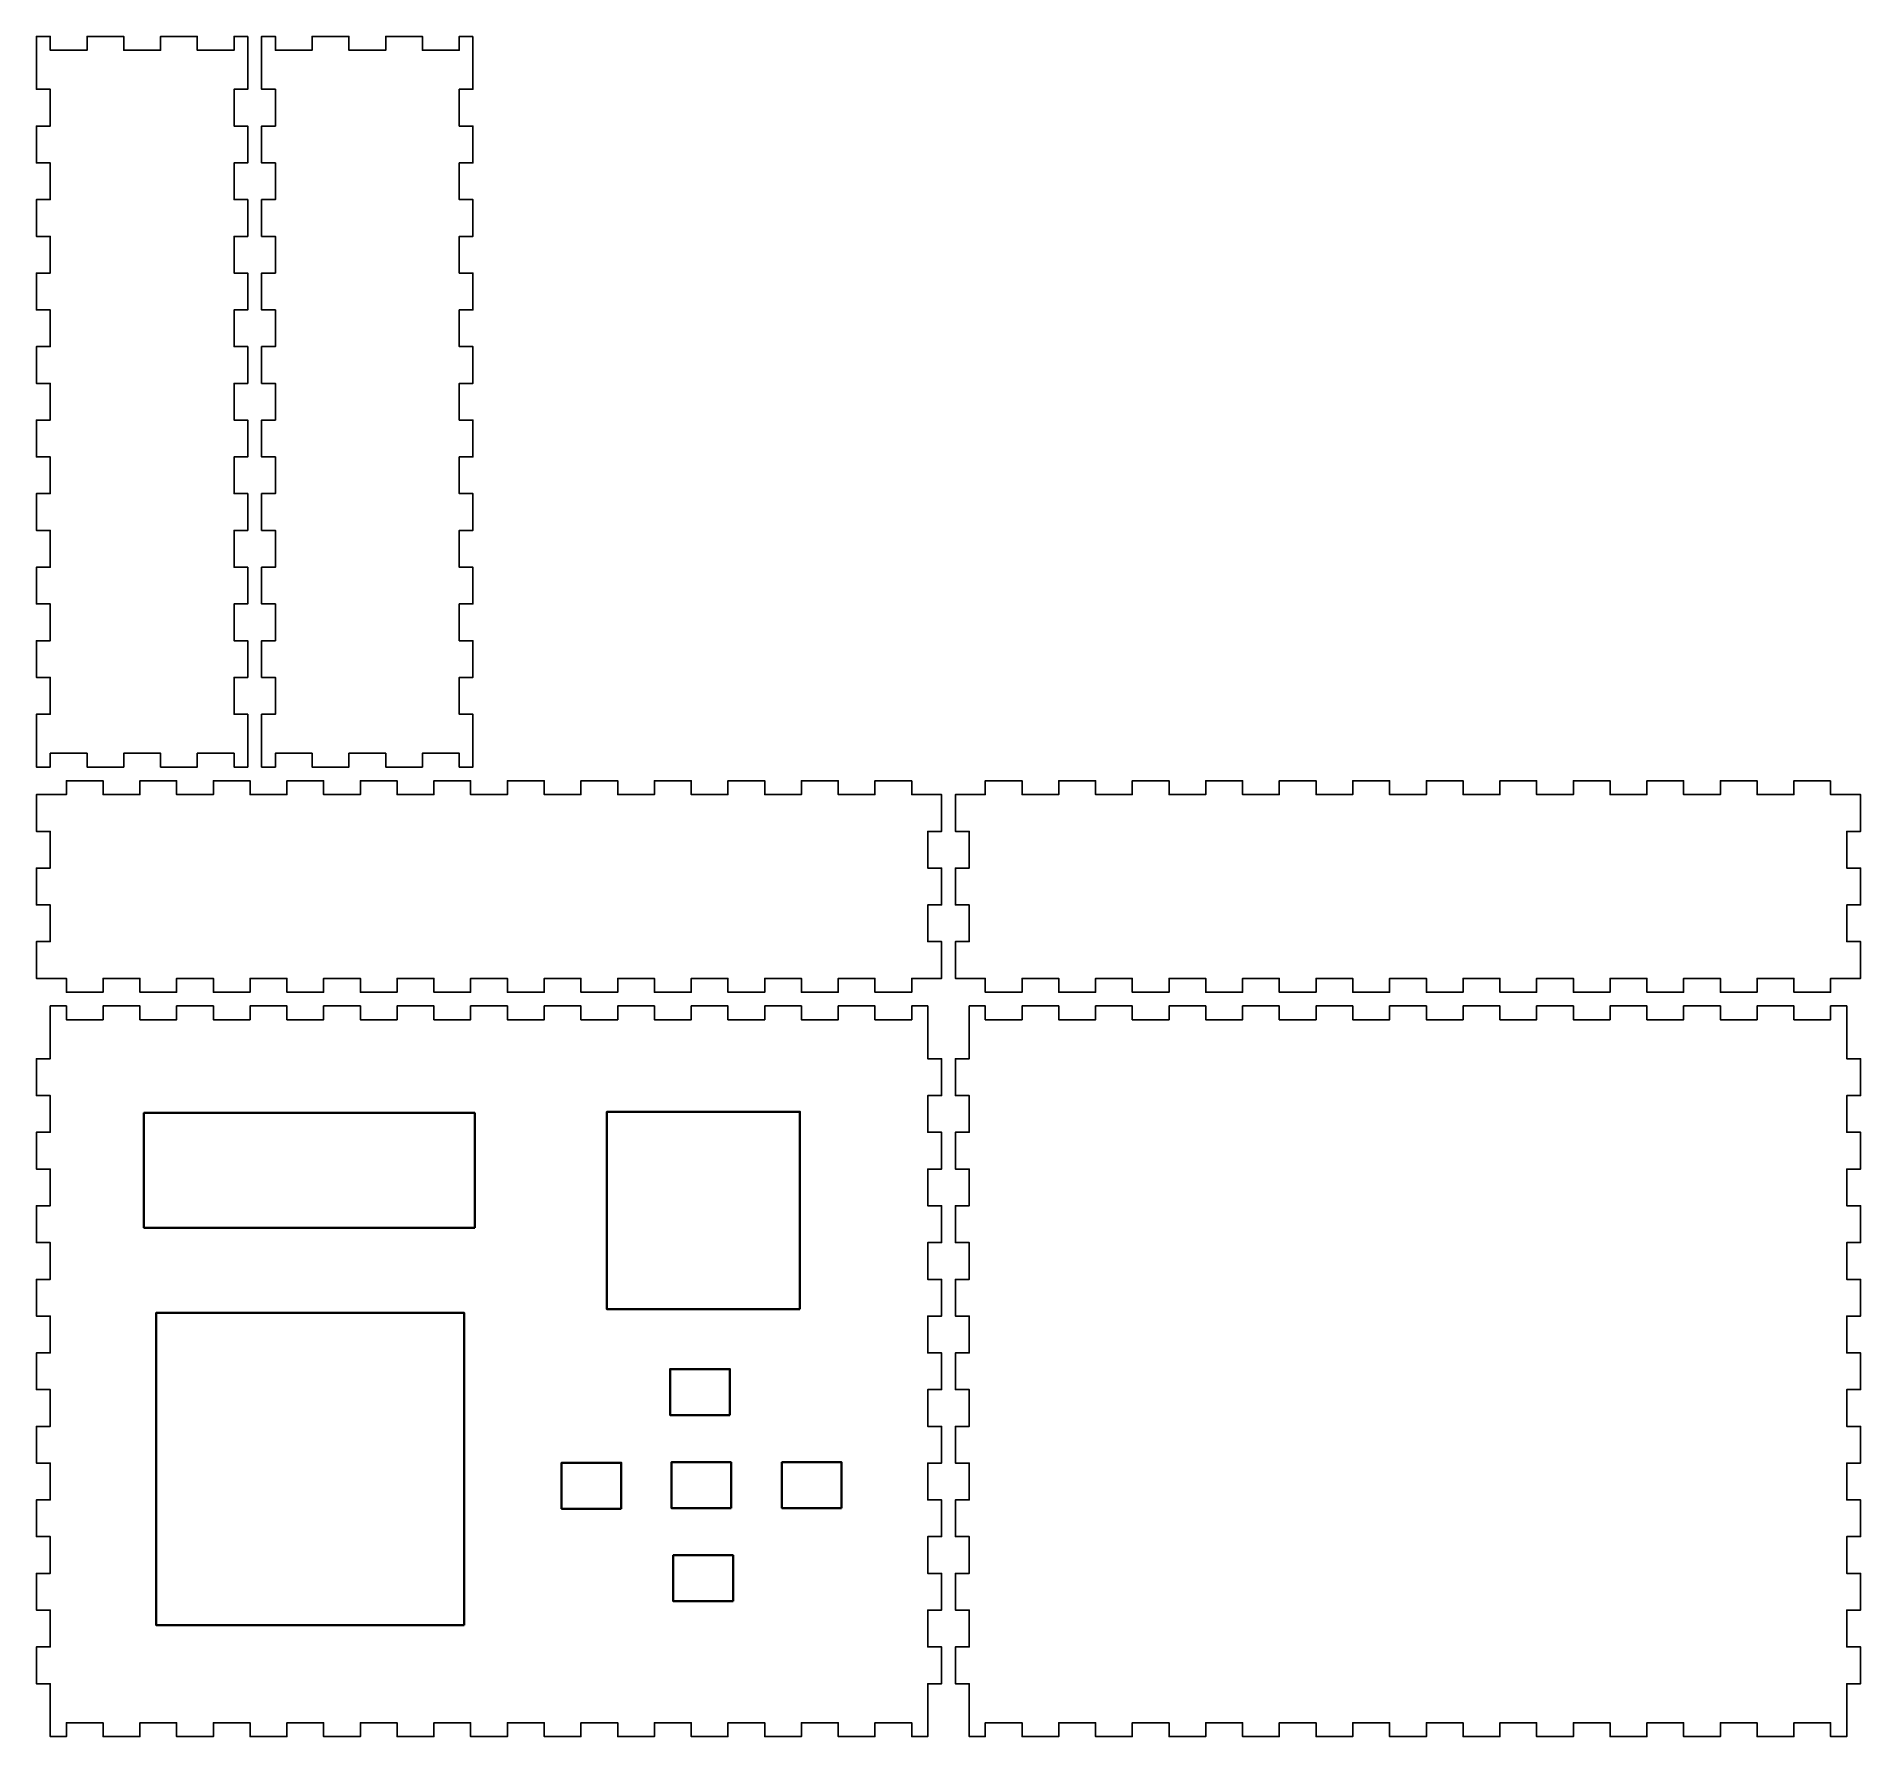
# Model space of a CAD drawing. Header units: millimetres. Extents: x 5 to 402, y 5 to 375.
import ezdxf

# ---------------------------------------------------------------- set-up
doc = ezdxf.new("R2010")
doc.units = ezdxf.units.MM
doc.header["$MEASUREMENT"] = 0
doc.layers.add('Layer 1', color=7, linetype='Continuous', lineweight=0)
doc.layers.add('Layer 2', color=7, linetype='Continuous', lineweight=0)

msp = doc.modelspace()

# ---------------------------------------------------------------- linework, layer by layer
at = {"layer": 'Layer 1', "color": 1, "lineweight": 25, "true_color": 0xff0000}
for points, knots in [([(51, 375), (51, 375), (48, 375), (48, 375), (48, 375), (48, 372), (48, 372), (48, 372), (40, 372), (40, 372), (40, 372), (40, 375), (40, 375), (40, 375), (32, 375), (32, 375), (32, 375), (32, 372), (32, 372), (32, 372), (24, 372), (24, 372), (24, 372), (24, 375), (24, 375), (24, 375), (16, 375), (16, 375), (16, 375), (16, 372), (16, 372), (16, 372), (8, 372), (8, 372), (8, 372), (8, 375), (8, 375), (8, 375), (5, 375), (5, 375), (5, 375), (5, 372), (5, 372), (5, 372), (5, 363.5), (5, 363.5), (5, 363.5), (8, 363.5), (8, 363.5), (8, 363.5), (8, 355.5), (8, 355.5), (8, 355.5), (5, 355.5), (5, 355.5), (5, 355.5), (5, 347.5), (5, 347.5), (5, 347.5), (8, 347.5), (8, 347.5), (8, 347.5), (8, 339.5), (8, 339.5), (8, 339.5), (5, 339.5), (5, 339.5), (5, 339.5), (5, 331.5), (5, 331.5), (5, 331.5), (8, 331.5), (8, 331.5), (8, 331.5), (8, 323.5), (8, 323.5), (8, 323.5), (5, 323.5), (5, 323.5), (5, 323.5), (5, 315.5), (5, 315.5), (5, 315.5), (8, 315.5), (8, 315.5), (8, 315.5), (8, 307.5), (8, 307.5), (8, 307.5), (5, 307.5), (5, 307.5), (5, 307.5), (5, 299.5), (5, 299.5), (5, 299.5), (8, 299.5), (8, 299.5), (8, 299.5), (8, 291.5), (8, 291.5), (8, 291.5), (5, 291.5), (5, 291.5), (5, 291.5), (5, 283.5), (5, 283.5), (5, 283.5), (8, 283.5), (8, 283.5), (8, 283.5), (8, 275.5), (8, 275.5), (8, 275.5), (5, 275.5), (5, 275.5), (5, 275.5), (5, 267.5), (5, 267.5), (5, 267.5), (8, 267.5), (8, 267.5), (8, 267.5), (8, 259.5), (8, 259.5), (8, 259.5), (5, 259.5), (5, 259.5), (5, 259.5), (5, 251.5), (5, 251.5), (5, 251.5), (8, 251.5), (8, 251.5), (8, 251.5), (8, 243.5), (8, 243.5), (8, 243.5), (5, 243.5), (5, 243.5), (5, 243.5), (5, 235.5), (5, 235.5), (5, 235.5), (8, 235.5), (8, 235.5), (8, 235.5), (8, 227.5), (8, 227.5), (8, 227.5), (5, 227.5), (5, 227.5), (5, 227.5), (5, 219), (5, 219), (5, 219), (5, 216), (5, 216), (5, 216), (8, 216), (8, 216), (8, 216), (8, 219), (8, 219), (8, 219), (16, 219), (16, 219), (16, 219), (16, 216), (16, 216), (16, 216), (24, 216), (24, 216), (24, 216), (24, 219), (24, 219), (24, 219), (32, 219), (32, 219), (32, 219), (32, 216), (32, 216), (32, 216), (40, 216), (40, 216), (40, 216), (40, 219), (40, 219), (40, 219), (48, 219), (48, 219), (48, 219), (48, 216), (48, 216), (48, 216), (51, 216), (51, 216), (51, 216), (51, 219), (51, 219), (51, 219), (51, 227.5), (51, 227.5), (51, 227.5), (48, 227.5), (48, 227.5), (48, 227.5), (48, 235.5), (48, 235.5), (48, 235.5), (51, 235.5), (51, 235.5), (51, 235.5), (51, 243.5), (51, 243.5), (51, 243.5), (48, 243.5), (48, 243.5), (48, 243.5), (48, 251.5), (48, 251.5), (48, 251.5), (51, 251.5), (51, 251.5), (51, 251.5), (51, 259.5), (51, 259.5), (51, 259.5), (48, 259.5), (48, 259.5), (48, 259.5), (48, 267.5), (48, 267.5), (48, 267.5), (51, 267.5), (51, 267.5), (51, 267.5), (51, 275.5), (51, 275.5), (51, 275.5), (48, 275.5), (48, 275.5), (48, 275.5), (48, 283.5), (48, 283.5), (48, 283.5), (51, 283.5), (51, 283.5), (51, 283.5), (51, 291.5), (51, 291.5), (51, 291.5), (48, 291.5), (48, 291.5), (48, 291.5), (48, 299.5), (48, 299.5), (48, 299.5), (51, 299.5), (51, 299.5), (51, 299.5), (51, 307.5), (51, 307.5), (51, 307.5), (48, 307.5), (48, 307.5), (48, 307.5), (48, 315.5), (48, 315.5), (48, 315.5), (51, 315.5), (51, 315.5), (51, 315.5), (51, 323.5), (51, 323.5), (51, 323.5), (48, 323.5), (48, 323.5), (48, 323.5), (48, 331.5), (48, 331.5), (48, 331.5), (51, 331.5), (51, 331.5), (51, 331.5), (51, 339.5), (51, 339.5), (51, 339.5), (48, 339.5), (48, 339.5), (48, 339.5), (48, 347.5), (48, 347.5), (48, 347.5), (51, 347.5), (51, 347.5), (51, 347.5), (51, 355.5), (51, 355.5), (51, 355.5), (48, 355.5), (48, 355.5), (48, 355.5), (48, 363.5), (48, 363.5), (48, 363.5), (51, 363.5), (51, 363.5), (51, 363.5), (51, 372), (51, 372), (51, 372), (51, 375), (51, 375)], [0, 0, 0, 0, 1, 1, 1, 2, 2, 2, 3, 3, 3, 4, 4, 4, 5, 5, 5, 6, 6, 6, 7, 7, 7, 8, 8, 8, 9, 9, 9, 10, 10, 10, 11, 11, 11, 12, 12, 12, 13, 13, 13, 14, 14, 14, 15, 15, 15, 16, 16, 16, 17, 17, 17, 18, 18, 18, 19, 19, 19, 20, 20, 20, 21, 21, 21, 22, 22, 22, 23, 23, 23, 24, 24, 24, 25, 25, 25, 26, 26, 26, 27, 27, 27, 28, 28, 28, 29, 29, 29, 30, 30, 30, 31, 31, 31, 32, 32, 32, 33, 33, 33, 34, 34, 34, 35, 35, 35, 36, 36, 36, 37, 37, 37, 38, 38, 38, 39, 39, 39, 40, 40, 40, 41, 41, 41, 42, 42, 42, 43, 43, 43, 44, 44, 44, 45, 45, 45, 46, 46, 46, 47, 47, 47, 48, 48, 48, 49, 49, 49, 50, 50, 50, 51, 51, 51, 52, 52, 52, 53, 53, 53, 54, 54, 54, 55, 55, 55, 56, 56, 56, 57, 57, 57, 58, 58, 58, 59, 59, 59, 60, 60, 60, 61, 61, 61, 62, 62, 62, 63, 63, 63, 64, 64, 64, 65, 65, 65, 66, 66, 66, 67, 67, 67, 68, 68, 68, 69, 69, 69, 70, 70, 70, 71, 71, 71, 72, 72, 72, 73, 73, 73, 74, 74, 74, 75, 75, 75, 76, 76, 76, 77, 77, 77, 78, 78, 78, 79, 79, 79, 80, 80, 80, 81, 81, 81, 82, 82, 82, 83, 83, 83, 84, 84, 84, 85, 85, 85, 86, 86, 86, 87, 87, 87, 88, 88, 88, 89, 89, 89, 90, 90, 90, 91, 91, 91, 92, 92, 92, 93, 93, 93, 94, 94, 94, 95, 95, 95, 96, 96, 96, 97, 97, 97, 98, 98, 98, 99, 99, 99, 100, 100, 100, 101, 101, 101, 102, 102, 102, 103, 103, 103, 104, 104, 104, 104]), ([(100, 375), (100, 375), (97, 375), (97, 375), (97, 375), (97, 372), (97, 372), (97, 372), (89, 372), (89, 372), (89, 372), (89, 375), (89, 375), (89, 375), (81, 375), (81, 375), (81, 375), (81, 372), (81, 372), (81, 372), (73, 372), (73, 372), (73, 372), (73, 375), (73, 375), (73, 375), (65, 375), (65, 375), (65, 375), (65, 372), (65, 372), (65, 372), (57, 372), (57, 372), (57, 372), (57, 375), (57, 375), (57, 375), (54, 375), (54, 375), (54, 375), (54, 372), (54, 372), (54, 372), (54, 363.5), (54, 363.5), (54, 363.5), (57, 363.5), (57, 363.5), (57, 363.5), (57, 355.5), (57, 355.5), (57, 355.5), (54, 355.5), (54, 355.5), (54, 355.5), (54, 347.5), (54, 347.5), (54, 347.5), (57, 347.5), (57, 347.5), (57, 347.5), (57, 339.5), (57, 339.5), (57, 339.5), (54, 339.5), (54, 339.5), (54, 339.5), (54, 331.5), (54, 331.5), (54, 331.5), (57, 331.5), (57, 331.5), (57, 331.5), (57, 323.5), (57, 323.5), (57, 323.5), (54, 323.5), (54, 323.5), (54, 323.5), (54, 315.5), (54, 315.5), (54, 315.5), (57, 315.5), (57, 315.5), (57, 315.5), (57, 307.5), (57, 307.5), (57, 307.5), (54, 307.5), (54, 307.5), (54, 307.5), (54, 299.5), (54, 299.5), (54, 299.5), (57, 299.5), (57, 299.5), (57, 299.5), (57, 291.5), (57, 291.5), (57, 291.5), (54, 291.5), (54, 291.5), (54, 291.5), (54, 283.5), (54, 283.5), (54, 283.5), (57, 283.5), (57, 283.5), (57, 283.5), (57, 275.5), (57, 275.5), (57, 275.5), (54, 275.5), (54, 275.5), (54, 275.5), (54, 267.5), (54, 267.5), (54, 267.5), (57, 267.5), (57, 267.5), (57, 267.5), (57, 259.5), (57, 259.5), (57, 259.5), (54, 259.5), (54, 259.5), (54, 259.5), (54, 251.5), (54, 251.5), (54, 251.5), (57, 251.5), (57, 251.5), (57, 251.5), (57, 243.5), (57, 243.5), (57, 243.5), (54, 243.5), (54, 243.5), (54, 243.5), (54, 235.5), (54, 235.5), (54, 235.5), (57, 235.5), (57, 235.5), (57, 235.5), (57, 227.5), (57, 227.5), (57, 227.5), (54, 227.5), (54, 227.5), (54, 227.5), (54, 219), (54, 219), (54, 219), (54, 216), (54, 216), (54, 216), (57, 216), (57, 216), (57, 216), (57, 219), (57, 219), (57, 219), (65, 219), (65, 219), (65, 219), (65, 216), (65, 216), (65, 216), (73, 216), (73, 216), (73, 216), (73, 219), (73, 219), (73, 219), (81, 219), (81, 219), (81, 219), (81, 216), (81, 216), (81, 216), (89, 216), (89, 216), (89, 216), (89, 219), (89, 219), (89, 219), (97, 219), (97, 219), (97, 219), (97, 216), (97, 216), (97, 216), (100, 216), (100, 216), (100, 216), (100, 219), (100, 219), (100, 219), (100, 227.5), (100, 227.5), (100, 227.5), (97, 227.5), (97, 227.5), (97, 227.5), (97, 235.5), (97, 235.5), (97, 235.5), (100, 235.5), (100, 235.5), (100, 235.5), (100, 243.5), (100, 243.5), (100, 243.5), (97, 243.5), (97, 243.5), (97, 243.5), (97, 251.5), (97, 251.5), (97, 251.5), (100, 251.5), (100, 251.5), (100, 251.5), (100, 259.5), (100, 259.5), (100, 259.5), (97, 259.5), (97, 259.5), (97, 259.5), (97, 267.5), (97, 267.5), (97, 267.5), (100, 267.5), (100, 267.5), (100, 267.5), (100, 275.5), (100, 275.5), (100, 275.5), (97, 275.5), (97, 275.5), (97, 275.5), (97, 283.5), (97, 283.5), (97, 283.5), (100, 283.5), (100, 283.5), (100, 283.5), (100, 291.5), (100, 291.5), (100, 291.5), (97, 291.5), (97, 291.5), (97, 291.5), (97, 299.5), (97, 299.5), (97, 299.5), (100, 299.5), (100, 299.5), (100, 299.5), (100, 307.5), (100, 307.5), (100, 307.5), (97, 307.5), (97, 307.5), (97, 307.5), (97, 315.5), (97, 315.5), (97, 315.5), (100, 315.5), (100, 315.5), (100, 315.5), (100, 323.5), (100, 323.5), (100, 323.5), (97, 323.5), (97, 323.5), (97, 323.5), (97, 331.5), (97, 331.5), (97, 331.5), (100, 331.5), (100, 331.5), (100, 331.5), (100, 339.5), (100, 339.5), (100, 339.5), (97, 339.5), (97, 339.5), (97, 339.5), (97, 347.5), (97, 347.5), (97, 347.5), (100, 347.5), (100, 347.5), (100, 347.5), (100, 355.5), (100, 355.5), (100, 355.5), (97, 355.5), (97, 355.5), (97, 355.5), (97, 363.5), (97, 363.5), (97, 363.5), (100, 363.5), (100, 363.5), (100, 363.5), (100, 372), (100, 372), (100, 372), (100, 375), (100, 375)], [0, 0, 0, 0, 1, 1, 1, 2, 2, 2, 3, 3, 3, 4, 4, 4, 5, 5, 5, 6, 6, 6, 7, 7, 7, 8, 8, 8, 9, 9, 9, 10, 10, 10, 11, 11, 11, 12, 12, 12, 13, 13, 13, 14, 14, 14, 15, 15, 15, 16, 16, 16, 17, 17, 17, 18, 18, 18, 19, 19, 19, 20, 20, 20, 21, 21, 21, 22, 22, 22, 23, 23, 23, 24, 24, 24, 25, 25, 25, 26, 26, 26, 27, 27, 27, 28, 28, 28, 29, 29, 29, 30, 30, 30, 31, 31, 31, 32, 32, 32, 33, 33, 33, 34, 34, 34, 35, 35, 35, 36, 36, 36, 37, 37, 37, 38, 38, 38, 39, 39, 39, 40, 40, 40, 41, 41, 41, 42, 42, 42, 43, 43, 43, 44, 44, 44, 45, 45, 45, 46, 46, 46, 47, 47, 47, 48, 48, 48, 49, 49, 49, 50, 50, 50, 51, 51, 51, 52, 52, 52, 53, 53, 53, 54, 54, 54, 55, 55, 55, 56, 56, 56, 57, 57, 57, 58, 58, 58, 59, 59, 59, 60, 60, 60, 61, 61, 61, 62, 62, 62, 63, 63, 63, 64, 64, 64, 65, 65, 65, 66, 66, 66, 67, 67, 67, 68, 68, 68, 69, 69, 69, 70, 70, 70, 71, 71, 71, 72, 72, 72, 73, 73, 73, 74, 74, 74, 75, 75, 75, 76, 76, 76, 77, 77, 77, 78, 78, 78, 79, 79, 79, 80, 80, 80, 81, 81, 81, 82, 82, 82, 83, 83, 83, 84, 84, 84, 85, 85, 85, 86, 86, 86, 87, 87, 87, 88, 88, 88, 89, 89, 89, 90, 90, 90, 91, 91, 91, 92, 92, 92, 93, 93, 93, 94, 94, 94, 95, 95, 95, 96, 96, 96, 97, 97, 97, 98, 98, 98, 99, 99, 99, 100, 100, 100, 101, 101, 101, 102, 102, 102, 103, 103, 103, 104, 104, 104, 104]), ([(195.5, 213), (195.5, 213), (187.5, 213), (187.5, 213), (187.5, 213), (187.5, 210), (187.5, 210), (187.5, 210), (179.5, 210), (179.5, 210), (179.5, 210), (179.5, 213), (179.5, 213), (179.5, 213), (171.5, 213), (171.5, 213), (171.5, 213), (171.5, 210), (171.5, 210), (171.5, 210), (163.5, 210), (163.5, 210), (163.5, 210), (163.5, 213), (163.5, 213), (163.5, 213), (155.5, 213), (155.5, 213), (155.5, 213), (155.5, 210), (155.5, 210), (155.5, 210), (147.5, 210), (147.5, 210), (147.5, 210), (147.5, 213), (147.5, 213), (147.5, 213), (139.5, 213), (139.5, 213), (139.5, 213), (139.5, 210), (139.5, 210), (139.5, 210), (131.5, 210), (131.5, 210), (131.5, 210), (131.5, 213), (131.5, 213), (131.5, 213), (123.5, 213), (123.5, 213), (123.5, 213), (123.5, 210), (123.5, 210), (123.5, 210), (115.5, 210), (115.5, 210), (115.5, 210), (115.5, 213), (115.5, 213), (115.5, 213), (107.5, 213), (107.5, 213), (107.5, 213), (107.5, 210), (107.5, 210), (107.5, 210), (99.5, 210), (99.5, 210), (99.5, 210), (99.5, 213), (99.5, 213), (99.5, 213), (91.5, 213), (91.5, 213), (91.5, 213), (91.5, 210), (91.5, 210), (91.5, 210), (83.5, 210), (83.5, 210), (83.5, 210), (83.5, 213), (83.5, 213), (83.5, 213), (75.5, 213), (75.5, 213), (75.5, 213), (75.5, 210), (75.5, 210), (75.5, 210), (67.5, 210), (67.5, 210), (67.5, 210), (67.5, 213), (67.5, 213), (67.5, 213), (59.5, 213), (59.5, 213), (59.5, 213), (59.5, 210), (59.5, 210), (59.5, 210), (51.5, 210), (51.5, 210), (51.5, 210), (51.5, 213), (51.5, 213), (51.5, 213), (43.5, 213), (43.5, 213), (43.5, 213), (43.5, 210), (43.5, 210), (43.5, 210), (35.5, 210), (35.5, 210), (35.5, 210), (35.5, 213), (35.5, 213), (35.5, 213), (27.5, 213), (27.5, 213), (27.5, 213), (27.5, 210), (27.5, 210), (27.5, 210), (19.5, 210), (19.5, 210), (19.5, 210), (19.5, 213), (19.5, 213), (19.5, 213), (11.5, 213), (11.5, 213), (11.5, 213), (11.5, 210), (11.5, 210), (11.5, 210), (8, 210), (8, 210), (8, 210), (5, 210), (5, 210), (5, 210), (5, 202), (5, 202), (5, 202), (8, 202), (8, 202), (8, 202), (8, 194), (8, 194), (8, 194), (5, 194), (5, 194), (5, 194), (5, 186), (5, 186), (5, 186), (8, 186), (8, 186), (8, 186), (8, 178), (8, 178), (8, 178), (5, 178), (5, 178), (5, 178), (5, 170), (5, 170), (5, 170), (8, 170), (8, 170), (8, 170), (11.5, 170), (11.5, 170), (11.5, 170), (11.5, 167), (11.5, 167), (11.5, 167), (19.5, 167), (19.5, 167), (19.5, 167), (19.5, 170), (19.5, 170), (19.5, 170), (27.5, 170), (27.5, 170), (27.5, 170), (27.5, 167), (27.5, 167), (27.5, 167), (35.5, 167), (35.5, 167), (35.5, 167), (35.5, 170), (35.5, 170), (35.5, 170), (43.5, 170), (43.5, 170), (43.5, 170), (43.5, 167), (43.5, 167), (43.5, 167), (51.5, 167), (51.5, 167), (51.5, 167), (51.5, 170), (51.5, 170), (51.5, 170), (59.5, 170), (59.5, 170), (59.5, 170), (59.5, 167), (59.5, 167), (59.5, 167), (67.5, 167), (67.5, 167), (67.5, 167), (67.5, 170), (67.5, 170), (67.5, 170), (75.5, 170), (75.5, 170), (75.5, 170), (75.5, 167), (75.5, 167), (75.5, 167), (83.5, 167), (83.5, 167), (83.5, 167), (83.5, 170), (83.5, 170), (83.5, 170), (91.5, 170), (91.5, 170), (91.5, 170), (91.5, 167), (91.5, 167), (91.5, 167), (99.5, 167), (99.5, 167), (99.5, 167), (99.5, 170), (99.5, 170), (99.5, 170), (107.5, 170), (107.5, 170), (107.5, 170), (107.5, 167), (107.5, 167), (107.5, 167), (115.5, 167), (115.5, 167), (115.5, 167), (115.5, 170), (115.5, 170), (115.5, 170), (123.5, 170), (123.5, 170), (123.5, 170), (123.5, 167), (123.5, 167), (123.5, 167), (131.5, 167), (131.5, 167), (131.5, 167), (131.5, 170), (131.5, 170), (131.5, 170), (139.5, 170), (139.5, 170), (139.5, 170), (139.5, 167), (139.5, 167), (139.5, 167), (147.5, 167), (147.5, 167), (147.5, 167), (147.5, 170), (147.5, 170), (147.5, 170), (155.5, 170), (155.5, 170), (155.5, 170), (155.5, 167), (155.5, 167), (155.5, 167), (163.5, 167), (163.5, 167), (163.5, 167), (163.5, 170), (163.5, 170), (163.5, 170), (171.5, 170), (171.5, 170), (171.5, 170), (171.5, 167), (171.5, 167), (171.5, 167), (179.5, 167), (179.5, 167), (179.5, 167), (179.5, 170), (179.5, 170), (179.5, 170), (187.5, 170), (187.5, 170), (187.5, 170), (187.5, 167), (187.5, 167), (187.5, 167), (195.5, 167), (195.5, 167), (195.5, 167), (195.5, 170), (195.5, 170), (195.5, 170), (199, 170), (199, 170), (199, 170), (202, 170), (202, 170), (202, 170), (202, 178), (202, 178), (202, 178), (199, 178), (199, 178), (199, 178), (199, 186), (199, 186), (199, 186), (202, 186), (202, 186), (202, 186), (202, 194), (202, 194), (202, 194), (199, 194), (199, 194), (199, 194), (199, 202), (199, 202), (199, 202), (202, 202), (202, 202), (202, 202), (202, 210), (202, 210), (202, 210), (199, 210), (199, 210), (199, 210), (195.5, 210), (195.5, 210), (195.5, 210), (195.5, 213), (195.5, 213)], [0, 0, 0, 0, 1, 1, 1, 2, 2, 2, 3, 3, 3, 4, 4, 4, 5, 5, 5, 6, 6, 6, 7, 7, 7, 8, 8, 8, 9, 9, 9, 10, 10, 10, 11, 11, 11, 12, 12, 12, 13, 13, 13, 14, 14, 14, 15, 15, 15, 16, 16, 16, 17, 17, 17, 18, 18, 18, 19, 19, 19, 20, 20, 20, 21, 21, 21, 22, 22, 22, 23, 23, 23, 24, 24, 24, 25, 25, 25, 26, 26, 26, 27, 27, 27, 28, 28, 28, 29, 29, 29, 30, 30, 30, 31, 31, 31, 32, 32, 32, 33, 33, 33, 34, 34, 34, 35, 35, 35, 36, 36, 36, 37, 37, 37, 38, 38, 38, 39, 39, 39, 40, 40, 40, 41, 41, 41, 42, 42, 42, 43, 43, 43, 44, 44, 44, 45, 45, 45, 46, 46, 46, 47, 47, 47, 48, 48, 48, 49, 49, 49, 50, 50, 50, 51, 51, 51, 52, 52, 52, 53, 53, 53, 54, 54, 54, 55, 55, 55, 56, 56, 56, 57, 57, 57, 58, 58, 58, 59, 59, 59, 60, 60, 60, 61, 61, 61, 62, 62, 62, 63, 63, 63, 64, 64, 64, 65, 65, 65, 66, 66, 66, 67, 67, 67, 68, 68, 68, 69, 69, 69, 70, 70, 70, 71, 71, 71, 72, 72, 72, 73, 73, 73, 74, 74, 74, 75, 75, 75, 76, 76, 76, 77, 77, 77, 78, 78, 78, 79, 79, 79, 80, 80, 80, 81, 81, 81, 82, 82, 82, 83, 83, 83, 84, 84, 84, 85, 85, 85, 86, 86, 86, 87, 87, 87, 88, 88, 88, 89, 89, 89, 90, 90, 90, 91, 91, 91, 92, 92, 92, 93, 93, 93, 94, 94, 94, 95, 95, 95, 96, 96, 96, 97, 97, 97, 98, 98, 98, 99, 99, 99, 100, 100, 100, 101, 101, 101, 102, 102, 102, 103, 103, 103, 104, 104, 104, 105, 105, 105, 106, 106, 106, 107, 107, 107, 108, 108, 108, 109, 109, 109, 110, 110, 110, 111, 111, 111, 112, 112, 112, 113, 113, 113, 114, 114, 114, 115, 115, 115, 116, 116, 116, 117, 117, 117, 118, 118, 118, 119, 119, 119, 120, 120, 120, 120]), ([(395.5, 213), (395.5, 213), (387.5, 213), (387.5, 213), (387.5, 213), (387.5, 210), (387.5, 210), (387.5, 210), (379.5, 210), (379.5, 210), (379.5, 210), (379.5, 213), (379.5, 213), (379.5, 213), (371.5, 213), (371.5, 213), (371.5, 213), (371.5, 210), (371.5, 210), (371.5, 210), (363.5, 210), (363.5, 210), (363.5, 210), (363.5, 213), (363.5, 213), (363.5, 213), (355.5, 213), (355.5, 213), (355.5, 213), (355.5, 210), (355.5, 210), (355.5, 210), (347.5, 210), (347.5, 210), (347.5, 210), (347.5, 213), (347.5, 213), (347.5, 213), (339.5, 213), (339.5, 213), (339.5, 213), (339.5, 210), (339.5, 210), (339.5, 210), (331.5, 210), (331.5, 210), (331.5, 210), (331.5, 213), (331.5, 213), (331.5, 213), (323.5, 213), (323.5, 213), (323.5, 213), (323.5, 210), (323.5, 210), (323.5, 210), (315.5, 210), (315.5, 210), (315.5, 210), (315.5, 213), (315.5, 213), (315.5, 213), (307.5, 213), (307.5, 213), (307.5, 213), (307.5, 210), (307.5, 210), (307.5, 210), (299.5, 210), (299.5, 210), (299.5, 210), (299.5, 213), (299.5, 213), (299.5, 213), (291.5, 213), (291.5, 213), (291.5, 213), (291.5, 210), (291.5, 210), (291.5, 210), (283.5, 210), (283.5, 210), (283.5, 210), (283.5, 213), (283.5, 213), (283.5, 213), (275.5, 213), (275.5, 213), (275.5, 213), (275.5, 210), (275.5, 210), (275.5, 210), (267.5, 210), (267.5, 210), (267.5, 210), (267.5, 213), (267.5, 213), (267.5, 213), (259.5, 213), (259.5, 213), (259.5, 213), (259.5, 210), (259.5, 210), (259.5, 210), (251.5, 210), (251.5, 210), (251.5, 210), (251.5, 213), (251.5, 213), (251.5, 213), (243.5, 213), (243.5, 213), (243.5, 213), (243.5, 210), (243.5, 210), (243.5, 210), (235.5, 210), (235.5, 210), (235.5, 210), (235.5, 213), (235.5, 213), (235.5, 213), (227.5, 213), (227.5, 213), (227.5, 213), (227.5, 210), (227.5, 210), (227.5, 210), (219.5, 210), (219.5, 210), (219.5, 210), (219.5, 213), (219.5, 213), (219.5, 213), (211.5, 213), (211.5, 213), (211.5, 213), (211.5, 210), (211.5, 210), (211.5, 210), (208, 210), (208, 210), (208, 210), (205, 210), (205, 210), (205, 210), (205, 202), (205, 202), (205, 202), (208, 202), (208, 202), (208, 202), (208, 194), (208, 194), (208, 194), (205, 194), (205, 194), (205, 194), (205, 186), (205, 186), (205, 186), (208, 186), (208, 186), (208, 186), (208, 178), (208, 178), (208, 178), (205, 178), (205, 178), (205, 178), (205, 170), (205, 170), (205, 170), (208, 170), (208, 170), (208, 170), (211.5, 170), (211.5, 170), (211.5, 170), (211.5, 167), (211.5, 167), (211.5, 167), (219.5, 167), (219.5, 167), (219.5, 167), (219.5, 170), (219.5, 170), (219.5, 170), (227.5, 170), (227.5, 170), (227.5, 170), (227.5, 167), (227.5, 167), (227.5, 167), (235.5, 167), (235.5, 167), (235.5, 167), (235.5, 170), (235.5, 170), (235.5, 170), (243.5, 170), (243.5, 170), (243.5, 170), (243.5, 167), (243.5, 167), (243.5, 167), (251.5, 167), (251.5, 167), (251.5, 167), (251.5, 170), (251.5, 170), (251.5, 170), (259.5, 170), (259.5, 170), (259.5, 170), (259.5, 167), (259.5, 167), (259.5, 167), (267.5, 167), (267.5, 167), (267.5, 167), (267.5, 170), (267.5, 170), (267.5, 170), (275.5, 170), (275.5, 170), (275.5, 170), (275.5, 167), (275.5, 167), (275.5, 167), (283.5, 167), (283.5, 167), (283.5, 167), (283.5, 170), (283.5, 170), (283.5, 170), (291.5, 170), (291.5, 170), (291.5, 170), (291.5, 167), (291.5, 167), (291.5, 167), (299.5, 167), (299.5, 167), (299.5, 167), (299.5, 170), (299.5, 170), (299.5, 170), (307.5, 170), (307.5, 170), (307.5, 170), (307.5, 167), (307.5, 167), (307.5, 167), (315.5, 167), (315.5, 167), (315.5, 167), (315.5, 170), (315.5, 170), (315.5, 170), (323.5, 170), (323.5, 170), (323.5, 170), (323.5, 167), (323.5, 167), (323.5, 167), (331.5, 167), (331.5, 167), (331.5, 167), (331.5, 170), (331.5, 170), (331.5, 170), (339.5, 170), (339.5, 170), (339.5, 170), (339.5, 167), (339.5, 167), (339.5, 167), (347.5, 167), (347.5, 167), (347.5, 167), (347.5, 170), (347.5, 170), (347.5, 170), (355.5, 170), (355.5, 170), (355.5, 170), (355.5, 167), (355.5, 167), (355.5, 167), (363.5, 167), (363.5, 167), (363.5, 167), (363.5, 170), (363.5, 170), (363.5, 170), (371.5, 170), (371.5, 170), (371.5, 170), (371.5, 167), (371.5, 167), (371.5, 167), (379.5, 167), (379.5, 167), (379.5, 167), (379.5, 170), (379.5, 170), (379.5, 170), (387.5, 170), (387.5, 170), (387.5, 170), (387.5, 167), (387.5, 167), (387.5, 167), (395.5, 167), (395.5, 167), (395.5, 167), (395.5, 170), (395.5, 170), (395.5, 170), (399, 170), (399, 170), (399, 170), (402, 170), (402, 170), (402, 170), (402, 178), (402, 178), (402, 178), (399, 178), (399, 178), (399, 178), (399, 186), (399, 186), (399, 186), (402, 186), (402, 186), (402, 186), (402, 194), (402, 194), (402, 194), (399, 194), (399, 194), (399, 194), (399, 202), (399, 202), (399, 202), (402, 202), (402, 202), (402, 202), (402, 210), (402, 210), (402, 210), (399, 210), (399, 210), (399, 210), (395.5, 210), (395.5, 210), (395.5, 210), (395.5, 213), (395.5, 213)], [0, 0, 0, 0, 1, 1, 1, 2, 2, 2, 3, 3, 3, 4, 4, 4, 5, 5, 5, 6, 6, 6, 7, 7, 7, 8, 8, 8, 9, 9, 9, 10, 10, 10, 11, 11, 11, 12, 12, 12, 13, 13, 13, 14, 14, 14, 15, 15, 15, 16, 16, 16, 17, 17, 17, 18, 18, 18, 19, 19, 19, 20, 20, 20, 21, 21, 21, 22, 22, 22, 23, 23, 23, 24, 24, 24, 25, 25, 25, 26, 26, 26, 27, 27, 27, 28, 28, 28, 29, 29, 29, 30, 30, 30, 31, 31, 31, 32, 32, 32, 33, 33, 33, 34, 34, 34, 35, 35, 35, 36, 36, 36, 37, 37, 37, 38, 38, 38, 39, 39, 39, 40, 40, 40, 41, 41, 41, 42, 42, 42, 43, 43, 43, 44, 44, 44, 45, 45, 45, 46, 46, 46, 47, 47, 47, 48, 48, 48, 49, 49, 49, 50, 50, 50, 51, 51, 51, 52, 52, 52, 53, 53, 53, 54, 54, 54, 55, 55, 55, 56, 56, 56, 57, 57, 57, 58, 58, 58, 59, 59, 59, 60, 60, 60, 61, 61, 61, 62, 62, 62, 63, 63, 63, 64, 64, 64, 65, 65, 65, 66, 66, 66, 67, 67, 67, 68, 68, 68, 69, 69, 69, 70, 70, 70, 71, 71, 71, 72, 72, 72, 73, 73, 73, 74, 74, 74, 75, 75, 75, 76, 76, 76, 77, 77, 77, 78, 78, 78, 79, 79, 79, 80, 80, 80, 81, 81, 81, 82, 82, 82, 83, 83, 83, 84, 84, 84, 85, 85, 85, 86, 86, 86, 87, 87, 87, 88, 88, 88, 89, 89, 89, 90, 90, 90, 91, 91, 91, 92, 92, 92, 93, 93, 93, 94, 94, 94, 95, 95, 95, 96, 96, 96, 97, 97, 97, 98, 98, 98, 99, 99, 99, 100, 100, 100, 101, 101, 101, 102, 102, 102, 103, 103, 103, 104, 104, 104, 105, 105, 105, 106, 106, 106, 107, 107, 107, 108, 108, 108, 109, 109, 109, 110, 110, 110, 111, 111, 111, 112, 112, 112, 113, 113, 113, 114, 114, 114, 115, 115, 115, 116, 116, 116, 117, 117, 117, 118, 118, 118, 119, 119, 119, 120, 120, 120, 120]), ([(199, 164), (199, 164), (195.5, 164), (195.5, 164), (195.5, 164), (195.5, 161), (195.5, 161), (195.5, 161), (187.5, 161), (187.5, 161), (187.5, 161), (187.5, 164), (187.5, 164), (187.5, 164), (179.5, 164), (179.5, 164), (179.5, 164), (179.5, 161), (179.5, 161), (179.5, 161), (171.5, 161), (171.5, 161), (171.5, 161), (171.5, 164), (171.5, 164), (171.5, 164), (163.5, 164), (163.5, 164), (163.5, 164), (163.5, 161), (163.5, 161), (163.5, 161), (155.5, 161), (155.5, 161), (155.5, 161), (155.5, 164), (155.5, 164), (155.5, 164), (147.5, 164), (147.5, 164), (147.5, 164), (147.5, 161), (147.5, 161), (147.5, 161), (139.5, 161), (139.5, 161), (139.5, 161), (139.5, 164), (139.5, 164), (139.5, 164), (131.5, 164), (131.5, 164), (131.5, 164), (131.5, 161), (131.5, 161), (131.5, 161), (123.5, 161), (123.5, 161), (123.5, 161), (123.5, 164), (123.5, 164), (123.5, 164), (115.5, 164), (115.5, 164), (115.5, 164), (115.5, 161), (115.5, 161), (115.5, 161), (107.5, 161), (107.5, 161), (107.5, 161), (107.5, 164), (107.5, 164), (107.5, 164), (99.5, 164), (99.5, 164), (99.5, 164), (99.5, 161), (99.5, 161), (99.5, 161), (91.5, 161), (91.5, 161), (91.5, 161), (91.5, 164), (91.5, 164), (91.5, 164), (83.5, 164), (83.5, 164), (83.5, 164), (83.5, 161), (83.5, 161), (83.5, 161), (75.5, 161), (75.5, 161), (75.5, 161), (75.5, 164), (75.5, 164), (75.5, 164), (67.5, 164), (67.5, 164), (67.5, 164), (67.5, 161), (67.5, 161), (67.5, 161), (59.5, 161), (59.5, 161), (59.5, 161), (59.5, 164), (59.5, 164), (59.5, 164), (51.5, 164), (51.5, 164), (51.5, 164), (51.5, 161), (51.5, 161), (51.5, 161), (43.5, 161), (43.5, 161), (43.5, 161), (43.5, 164), (43.5, 164), (43.5, 164), (35.5, 164), (35.5, 164), (35.5, 164), (35.5, 161), (35.5, 161), (35.5, 161), (27.5, 161), (27.5, 161), (27.5, 161), (27.5, 164), (27.5, 164), (27.5, 164), (19.5, 164), (19.5, 164), (19.5, 164), (19.5, 161), (19.5, 161), (19.5, 161), (11.5, 161), (11.5, 161), (11.5, 161), (11.5, 164), (11.5, 164), (11.5, 164), (8, 164), (8, 164), (8, 164), (8, 161), (8, 161), (8, 161), (8, 152.5), (8, 152.5), (8, 152.5), (5, 152.5), (5, 152.5), (5, 152.5), (5, 144.5), (5, 144.5), (5, 144.5), (8, 144.5), (8, 144.5), (8, 144.5), (8, 136.5), (8, 136.5), (8, 136.5), (5, 136.5), (5, 136.5), (5, 136.5), (5, 128.5), (5, 128.5), (5, 128.5), (8, 128.5), (8, 128.5), (8, 128.5), (8, 120.5), (8, 120.5), (8, 120.5), (5, 120.5), (5, 120.5), (5, 120.5), (5, 112.5), (5, 112.5), (5, 112.5), (8, 112.5), (8, 112.5), (8, 112.5), (8, 104.5), (8, 104.5), (8, 104.5), (5, 104.5), (5, 104.5), (5, 104.5), (5, 96.5), (5, 96.5), (5, 96.5), (8, 96.5), (8, 96.5), (8, 96.5), (8, 88.5), (8, 88.5), (8, 88.5), (5, 88.5), (5, 88.5), (5, 88.5), (5, 80.5), (5, 80.5), (5, 80.5), (8, 80.5), (8, 80.5), (8, 80.5), (8, 72.5), (8, 72.5), (8, 72.5), (5, 72.5), (5, 72.5), (5, 72.5), (5, 64.5), (5, 64.5), (5, 64.5), (8, 64.5), (8, 64.5), (8, 64.5), (8, 56.5), (8, 56.5), (8, 56.5), (5, 56.5), (5, 56.5), (5, 56.5), (5, 48.5), (5, 48.5), (5, 48.5), (8, 48.5), (8, 48.5), (8, 48.5), (8, 40.5), (8, 40.5), (8, 40.5), (5, 40.5), (5, 40.5), (5, 40.5), (5, 32.5), (5, 32.5), (5, 32.5), (8, 32.5), (8, 32.5), (8, 32.5), (8, 24.5), (8, 24.5), (8, 24.5), (5, 24.5), (5, 24.5), (5, 24.5), (5, 16.5), (5, 16.5), (5, 16.5), (8, 16.5), (8, 16.5), (8, 16.5), (8, 8), (8, 8), (8, 8), (8, 5), (8, 5), (8, 5), (11.5, 5), (11.5, 5), (11.5, 5), (11.5, 8), (11.5, 8), (11.5, 8), (19.5, 8), (19.5, 8), (19.5, 8), (19.5, 5), (19.5, 5), (19.5, 5), (27.5, 5), (27.5, 5), (27.5, 5), (27.5, 8), (27.5, 8), (27.5, 8), (35.5, 8), (35.5, 8), (35.5, 8), (35.5, 5), (35.5, 5), (35.5, 5), (43.5, 5), (43.5, 5), (43.5, 5), (43.5, 8), (43.5, 8), (43.5, 8), (51.5, 8), (51.5, 8), (51.5, 8), (51.5, 5), (51.5, 5), (51.5, 5), (59.5, 5), (59.5, 5), (59.5, 5), (59.5, 8), (59.5, 8), (59.5, 8), (67.5, 8), (67.5, 8), (67.5, 8), (67.5, 5), (67.5, 5), (67.5, 5), (75.5, 5), (75.5, 5), (75.5, 5), (75.5, 8), (75.5, 8), (75.5, 8), (83.5, 8), (83.5, 8), (83.5, 8), (83.5, 5), (83.5, 5), (83.5, 5), (91.5, 5), (91.5, 5), (91.5, 5), (91.5, 8), (91.5, 8), (91.5, 8), (99.5, 8), (99.5, 8), (99.5, 8), (99.5, 5), (99.5, 5), (99.5, 5), (107.5, 5), (107.5, 5), (107.5, 5), (107.5, 8), (107.5, 8), (107.5, 8), (115.5, 8), (115.5, 8), (115.5, 8), (115.5, 5), (115.5, 5), (115.5, 5), (123.5, 5), (123.5, 5), (123.5, 5), (123.5, 8), (123.5, 8), (123.5, 8), (131.5, 8), (131.5, 8), (131.5, 8), (131.5, 5), (131.5, 5), (131.5, 5), (139.5, 5), (139.5, 5), (139.5, 5), (139.5, 8), (139.5, 8), (139.5, 8), (147.5, 8), (147.5, 8), (147.5, 8), (147.5, 5), (147.5, 5), (147.5, 5), (155.5, 5), (155.5, 5), (155.5, 5), (155.5, 8), (155.5, 8), (155.5, 8), (163.5, 8), (163.5, 8), (163.5, 8), (163.5, 5), (163.5, 5), (163.5, 5), (171.5, 5), (171.5, 5), (171.5, 5), (171.5, 8), (171.5, 8), (171.5, 8), (179.5, 8), (179.5, 8), (179.5, 8), (179.5, 5), (179.5, 5), (179.5, 5), (187.5, 5), (187.5, 5), (187.5, 5), (187.5, 8), (187.5, 8), (187.5, 8), (195.5, 8), (195.5, 8), (195.5, 8), (195.5, 5), (195.5, 5), (195.5, 5), (199, 5), (199, 5), (199, 5), (199, 8), (199, 8), (199, 8), (199, 16.5), (199, 16.5), (199, 16.5), (202, 16.5), (202, 16.5), (202, 16.5), (202, 24.5), (202, 24.5), (202, 24.5), (199, 24.5), (199, 24.5), (199, 24.5), (199, 32.5), (199, 32.5), (199, 32.5), (202, 32.5), (202, 32.5), (202, 32.5), (202, 40.5), (202, 40.5), (202, 40.5), (199, 40.5), (199, 40.5), (199, 40.5), (199, 48.5), (199, 48.5), (199, 48.5), (202, 48.5), (202, 48.5), (202, 48.5), (202, 56.5), (202, 56.5), (202, 56.5), (199, 56.5), (199, 56.5), (199, 56.5), (199, 64.5), (199, 64.5), (199, 64.5), (202, 64.5), (202, 64.5), (202, 64.5), (202, 72.5), (202, 72.5), (202, 72.5), (199, 72.5), (199, 72.5), (199, 72.5), (199, 80.5), (199, 80.5), (199, 80.5), (202, 80.5), (202, 80.5), (202, 80.5), (202, 88.5), (202, 88.5), (202, 88.5), (199, 88.5), (199, 88.5), (199, 88.5), (199, 96.5), (199, 96.5), (199, 96.5), (202, 96.5), (202, 96.5), (202, 96.5), (202, 104.5), (202, 104.5), (202, 104.5), (199, 104.5), (199, 104.5), (199, 104.5), (199, 112.5), (199, 112.5), (199, 112.5), (202, 112.5), (202, 112.5), (202, 112.5), (202, 120.5), (202, 120.5), (202, 120.5), (199, 120.5), (199, 120.5), (199, 120.5), (199, 128.5), (199, 128.5), (199, 128.5), (202, 128.5), (202, 128.5), (202, 128.5), (202, 136.5), (202, 136.5), (202, 136.5), (199, 136.5), (199, 136.5), (199, 136.5), (199, 144.5), (199, 144.5), (199, 144.5), (202, 144.5), (202, 144.5), (202, 144.5), (202, 152.5), (202, 152.5), (202, 152.5), (199, 152.5), (199, 152.5), (199, 152.5), (199, 161), (199, 161), (199, 161), (199, 164), (199, 164)], [0, 0, 0, 0, 1, 1, 1, 2, 2, 2, 3, 3, 3, 4, 4, 4, 5, 5, 5, 6, 6, 6, 7, 7, 7, 8, 8, 8, 9, 9, 9, 10, 10, 10, 11, 11, 11, 12, 12, 12, 13, 13, 13, 14, 14, 14, 15, 15, 15, 16, 16, 16, 17, 17, 17, 18, 18, 18, 19, 19, 19, 20, 20, 20, 21, 21, 21, 22, 22, 22, 23, 23, 23, 24, 24, 24, 25, 25, 25, 26, 26, 26, 27, 27, 27, 28, 28, 28, 29, 29, 29, 30, 30, 30, 31, 31, 31, 32, 32, 32, 33, 33, 33, 34, 34, 34, 35, 35, 35, 36, 36, 36, 37, 37, 37, 38, 38, 38, 39, 39, 39, 40, 40, 40, 41, 41, 41, 42, 42, 42, 43, 43, 43, 44, 44, 44, 45, 45, 45, 46, 46, 46, 47, 47, 47, 48, 48, 48, 49, 49, 49, 50, 50, 50, 51, 51, 51, 52, 52, 52, 53, 53, 53, 54, 54, 54, 55, 55, 55, 56, 56, 56, 57, 57, 57, 58, 58, 58, 59, 59, 59, 60, 60, 60, 61, 61, 61, 62, 62, 62, 63, 63, 63, 64, 64, 64, 65, 65, 65, 66, 66, 66, 67, 67, 67, 68, 68, 68, 69, 69, 69, 70, 70, 70, 71, 71, 71, 72, 72, 72, 73, 73, 73, 74, 74, 74, 75, 75, 75, 76, 76, 76, 77, 77, 77, 78, 78, 78, 79, 79, 79, 80, 80, 80, 81, 81, 81, 82, 82, 82, 83, 83, 83, 84, 84, 84, 85, 85, 85, 86, 86, 86, 87, 87, 87, 88, 88, 88, 89, 89, 89, 90, 90, 90, 91, 91, 91, 92, 92, 92, 93, 93, 93, 94, 94, 94, 95, 95, 95, 96, 96, 96, 97, 97, 97, 98, 98, 98, 99, 99, 99, 100, 100, 100, 101, 101, 101, 102, 102, 102, 103, 103, 103, 104, 104, 104, 105, 105, 105, 106, 106, 106, 107, 107, 107, 108, 108, 108, 109, 109, 109, 110, 110, 110, 111, 111, 111, 112, 112, 112, 113, 113, 113, 114, 114, 114, 115, 115, 115, 116, 116, 116, 117, 117, 117, 118, 118, 118, 119, 119, 119, 120, 120, 120, 121, 121, 121, 122, 122, 122, 123, 123, 123, 124, 124, 124, 125, 125, 125, 126, 126, 126, 127, 127, 127, 128, 128, 128, 129, 129, 129, 130, 130, 130, 131, 131, 131, 132, 132, 132, 133, 133, 133, 134, 134, 134, 135, 135, 135, 136, 136, 136, 137, 137, 137, 138, 138, 138, 139, 139, 139, 140, 140, 140, 141, 141, 141, 142, 142, 142, 143, 143, 143, 144, 144, 144, 145, 145, 145, 146, 146, 146, 147, 147, 147, 148, 148, 148, 149, 149, 149, 150, 150, 150, 151, 151, 151, 152, 152, 152, 153, 153, 153, 154, 154, 154, 155, 155, 155, 156, 156, 156, 157, 157, 157, 158, 158, 158, 159, 159, 159, 160, 160, 160, 161, 161, 161, 162, 162, 162, 163, 163, 163, 164, 164, 164, 165, 165, 165, 166, 166, 166, 167, 167, 167, 168, 168, 168, 169, 169, 169, 170, 170, 170, 171, 171, 171, 172, 172, 172, 173, 173, 173, 174, 174, 174, 175, 175, 175, 176, 176, 176, 176]), ([(399, 164), (399, 164), (395.5, 164), (395.5, 164), (395.5, 164), (395.5, 161), (395.5, 161), (395.5, 161), (387.5, 161), (387.5, 161), (387.5, 161), (387.5, 164), (387.5, 164), (387.5, 164), (379.5, 164), (379.5, 164), (379.5, 164), (379.5, 161), (379.5, 161), (379.5, 161), (371.5, 161), (371.5, 161), (371.5, 161), (371.5, 164), (371.5, 164), (371.5, 164), (363.5, 164), (363.5, 164), (363.5, 164), (363.5, 161), (363.5, 161), (363.5, 161), (355.5, 161), (355.5, 161), (355.5, 161), (355.5, 164), (355.5, 164), (355.5, 164), (347.5, 164), (347.5, 164), (347.5, 164), (347.5, 161), (347.5, 161), (347.5, 161), (339.5, 161), (339.5, 161), (339.5, 161), (339.5, 164), (339.5, 164), (339.5, 164), (331.5, 164), (331.5, 164), (331.5, 164), (331.5, 161), (331.5, 161), (331.5, 161), (323.5, 161), (323.5, 161), (323.5, 161), (323.5, 164), (323.5, 164), (323.5, 164), (315.5, 164), (315.5, 164), (315.5, 164), (315.5, 161), (315.5, 161), (315.5, 161), (307.5, 161), (307.5, 161), (307.5, 161), (307.5, 164), (307.5, 164), (307.5, 164), (299.5, 164), (299.5, 164), (299.5, 164), (299.5, 161), (299.5, 161), (299.5, 161), (291.5, 161), (291.5, 161), (291.5, 161), (291.5, 164), (291.5, 164), (291.5, 164), (283.5, 164), (283.5, 164), (283.5, 164), (283.5, 161), (283.5, 161), (283.5, 161), (275.5, 161), (275.5, 161), (275.5, 161), (275.5, 164), (275.5, 164), (275.5, 164), (267.5, 164), (267.5, 164), (267.5, 164), (267.5, 161), (267.5, 161), (267.5, 161), (259.5, 161), (259.5, 161), (259.5, 161), (259.5, 164), (259.5, 164), (259.5, 164), (251.5, 164), (251.5, 164), (251.5, 164), (251.5, 161), (251.5, 161), (251.5, 161), (243.5, 161), (243.5, 161), (243.5, 161), (243.5, 164), (243.5, 164), (243.5, 164), (235.5, 164), (235.5, 164), (235.5, 164), (235.5, 161), (235.5, 161), (235.5, 161), (227.5, 161), (227.5, 161), (227.5, 161), (227.5, 164), (227.5, 164), (227.5, 164), (219.5, 164), (219.5, 164), (219.5, 164), (219.5, 161), (219.5, 161), (219.5, 161), (211.5, 161), (211.5, 161), (211.5, 161), (211.5, 164), (211.5, 164), (211.5, 164), (208, 164), (208, 164), (208, 164), (208, 161), (208, 161), (208, 161), (208, 152.5), (208, 152.5), (208, 152.5), (205, 152.5), (205, 152.5), (205, 152.5), (205, 144.5), (205, 144.5), (205, 144.5), (208, 144.5), (208, 144.5), (208, 144.5), (208, 136.5), (208, 136.5), (208, 136.5), (205, 136.5), (205, 136.5), (205, 136.5), (205, 128.5), (205, 128.5), (205, 128.5), (208, 128.5), (208, 128.5), (208, 128.5), (208, 120.5), (208, 120.5), (208, 120.5), (205, 120.5), (205, 120.5), (205, 120.5), (205, 112.5), (205, 112.5), (205, 112.5), (208, 112.5), (208, 112.5), (208, 112.5), (208, 104.5), (208, 104.5), (208, 104.5), (205, 104.5), (205, 104.5), (205, 104.5), (205, 96.5), (205, 96.5), (205, 96.5), (208, 96.5), (208, 96.5), (208, 96.5), (208, 88.5), (208, 88.5), (208, 88.5), (205, 88.5), (205, 88.5), (205, 88.5), (205, 80.5), (205, 80.5), (205, 80.5), (208, 80.5), (208, 80.5), (208, 80.5), (208, 72.5), (208, 72.5), (208, 72.5), (205, 72.5), (205, 72.5), (205, 72.5), (205, 64.5), (205, 64.5), (205, 64.5), (208, 64.5), (208, 64.5), (208, 64.5), (208, 56.5), (208, 56.5), (208, 56.5), (205, 56.5), (205, 56.5), (205, 56.5), (205, 48.5), (205, 48.5), (205, 48.5), (208, 48.5), (208, 48.5), (208, 48.5), (208, 40.5), (208, 40.5), (208, 40.5), (205, 40.5), (205, 40.5), (205, 40.5), (205, 32.5), (205, 32.5), (205, 32.5), (208, 32.5), (208, 32.5), (208, 32.5), (208, 24.5), (208, 24.5), (208, 24.5), (205, 24.5), (205, 24.5), (205, 24.5), (205, 16.5), (205, 16.5), (205, 16.5), (208, 16.5), (208, 16.5), (208, 16.5), (208, 8), (208, 8), (208, 8), (208, 5), (208, 5), (208, 5), (211.5, 5), (211.5, 5), (211.5, 5), (211.5, 8), (211.5, 8), (211.5, 8), (219.5, 8), (219.5, 8), (219.5, 8), (219.5, 5), (219.5, 5), (219.5, 5), (227.5, 5), (227.5, 5), (227.5, 5), (227.5, 8), (227.5, 8), (227.5, 8), (235.5, 8), (235.5, 8), (235.5, 8), (235.5, 5), (235.5, 5), (235.5, 5), (243.5, 5), (243.5, 5), (243.5, 5), (243.5, 8), (243.5, 8), (243.5, 8), (251.5, 8), (251.5, 8), (251.5, 8), (251.5, 5), (251.5, 5), (251.5, 5), (259.5, 5), (259.5, 5), (259.5, 5), (259.5, 8), (259.5, 8), (259.5, 8), (267.5, 8), (267.5, 8), (267.5, 8), (267.5, 5), (267.5, 5), (267.5, 5), (275.5, 5), (275.5, 5), (275.5, 5), (275.5, 8), (275.5, 8), (275.5, 8), (283.5, 8), (283.5, 8), (283.5, 8), (283.5, 5), (283.5, 5), (283.5, 5), (291.5, 5), (291.5, 5), (291.5, 5), (291.5, 8), (291.5, 8), (291.5, 8), (299.5, 8), (299.5, 8), (299.5, 8), (299.5, 5), (299.5, 5), (299.5, 5), (307.5, 5), (307.5, 5), (307.5, 5), (307.5, 8), (307.5, 8), (307.5, 8), (315.5, 8), (315.5, 8), (315.5, 8), (315.5, 5), (315.5, 5), (315.5, 5), (323.5, 5), (323.5, 5), (323.5, 5), (323.5, 8), (323.5, 8), (323.5, 8), (331.5, 8), (331.5, 8), (331.5, 8), (331.5, 5), (331.5, 5), (331.5, 5), (339.5, 5), (339.5, 5), (339.5, 5), (339.5, 8), (339.5, 8), (339.5, 8), (347.5, 8), (347.5, 8), (347.5, 8), (347.5, 5), (347.5, 5), (347.5, 5), (355.5, 5), (355.5, 5), (355.5, 5), (355.5, 8), (355.5, 8), (355.5, 8), (363.5, 8), (363.5, 8), (363.5, 8), (363.5, 5), (363.5, 5), (363.5, 5), (371.5, 5), (371.5, 5), (371.5, 5), (371.5, 8), (371.5, 8), (371.5, 8), (379.5, 8), (379.5, 8), (379.5, 8), (379.5, 5), (379.5, 5), (379.5, 5), (387.5, 5), (387.5, 5), (387.5, 5), (387.5, 8), (387.5, 8), (387.5, 8), (395.5, 8), (395.5, 8), (395.5, 8), (395.5, 5), (395.5, 5), (395.5, 5), (399, 5), (399, 5), (399, 5), (399, 8), (399, 8), (399, 8), (399, 16.5), (399, 16.5), (399, 16.5), (402, 16.5), (402, 16.5), (402, 16.5), (402, 24.5), (402, 24.5), (402, 24.5), (399, 24.5), (399, 24.5), (399, 24.5), (399, 32.5), (399, 32.5), (399, 32.5), (402, 32.5), (402, 32.5), (402, 32.5), (402, 40.5), (402, 40.5), (402, 40.5), (399, 40.5), (399, 40.5), (399, 40.5), (399, 48.5), (399, 48.5), (399, 48.5), (402, 48.5), (402, 48.5), (402, 48.5), (402, 56.5), (402, 56.5), (402, 56.5), (399, 56.5), (399, 56.5), (399, 56.5), (399, 64.5), (399, 64.5), (399, 64.5), (402, 64.5), (402, 64.5), (402, 64.5), (402, 72.5), (402, 72.5), (402, 72.5), (399, 72.5), (399, 72.5), (399, 72.5), (399, 80.5), (399, 80.5), (399, 80.5), (402, 80.5), (402, 80.5), (402, 80.5), (402, 88.5), (402, 88.5), (402, 88.5), (399, 88.5), (399, 88.5), (399, 88.5), (399, 96.5), (399, 96.5), (399, 96.5), (402, 96.5), (402, 96.5), (402, 96.5), (402, 104.5), (402, 104.5), (402, 104.5), (399, 104.5), (399, 104.5), (399, 104.5), (399, 112.5), (399, 112.5), (399, 112.5), (402, 112.5), (402, 112.5), (402, 112.5), (402, 120.5), (402, 120.5), (402, 120.5), (399, 120.5), (399, 120.5), (399, 120.5), (399, 128.5), (399, 128.5), (399, 128.5), (402, 128.5), (402, 128.5), (402, 128.5), (402, 136.5), (402, 136.5), (402, 136.5), (399, 136.5), (399, 136.5), (399, 136.5), (399, 144.5), (399, 144.5), (399, 144.5), (402, 144.5), (402, 144.5), (402, 144.5), (402, 152.5), (402, 152.5), (402, 152.5), (399, 152.5), (399, 152.5), (399, 152.5), (399, 161), (399, 161), (399, 161), (399, 164), (399, 164)], [0, 0, 0, 0, 1, 1, 1, 2, 2, 2, 3, 3, 3, 4, 4, 4, 5, 5, 5, 6, 6, 6, 7, 7, 7, 8, 8, 8, 9, 9, 9, 10, 10, 10, 11, 11, 11, 12, 12, 12, 13, 13, 13, 14, 14, 14, 15, 15, 15, 16, 16, 16, 17, 17, 17, 18, 18, 18, 19, 19, 19, 20, 20, 20, 21, 21, 21, 22, 22, 22, 23, 23, 23, 24, 24, 24, 25, 25, 25, 26, 26, 26, 27, 27, 27, 28, 28, 28, 29, 29, 29, 30, 30, 30, 31, 31, 31, 32, 32, 32, 33, 33, 33, 34, 34, 34, 35, 35, 35, 36, 36, 36, 37, 37, 37, 38, 38, 38, 39, 39, 39, 40, 40, 40, 41, 41, 41, 42, 42, 42, 43, 43, 43, 44, 44, 44, 45, 45, 45, 46, 46, 46, 47, 47, 47, 48, 48, 48, 49, 49, 49, 50, 50, 50, 51, 51, 51, 52, 52, 52, 53, 53, 53, 54, 54, 54, 55, 55, 55, 56, 56, 56, 57, 57, 57, 58, 58, 58, 59, 59, 59, 60, 60, 60, 61, 61, 61, 62, 62, 62, 63, 63, 63, 64, 64, 64, 65, 65, 65, 66, 66, 66, 67, 67, 67, 68, 68, 68, 69, 69, 69, 70, 70, 70, 71, 71, 71, 72, 72, 72, 73, 73, 73, 74, 74, 74, 75, 75, 75, 76, 76, 76, 77, 77, 77, 78, 78, 78, 79, 79, 79, 80, 80, 80, 81, 81, 81, 82, 82, 82, 83, 83, 83, 84, 84, 84, 85, 85, 85, 86, 86, 86, 87, 87, 87, 88, 88, 88, 89, 89, 89, 90, 90, 90, 91, 91, 91, 92, 92, 92, 93, 93, 93, 94, 94, 94, 95, 95, 95, 96, 96, 96, 97, 97, 97, 98, 98, 98, 99, 99, 99, 100, 100, 100, 101, 101, 101, 102, 102, 102, 103, 103, 103, 104, 104, 104, 105, 105, 105, 106, 106, 106, 107, 107, 107, 108, 108, 108, 109, 109, 109, 110, 110, 110, 111, 111, 111, 112, 112, 112, 113, 113, 113, 114, 114, 114, 115, 115, 115, 116, 116, 116, 117, 117, 117, 118, 118, 118, 119, 119, 119, 120, 120, 120, 121, 121, 121, 122, 122, 122, 123, 123, 123, 124, 124, 124, 125, 125, 125, 126, 126, 126, 127, 127, 127, 128, 128, 128, 129, 129, 129, 130, 130, 130, 131, 131, 131, 132, 132, 132, 133, 133, 133, 134, 134, 134, 135, 135, 135, 136, 136, 136, 137, 137, 137, 138, 138, 138, 139, 139, 139, 140, 140, 140, 141, 141, 141, 142, 142, 142, 143, 143, 143, 144, 144, 144, 145, 145, 145, 146, 146, 146, 147, 147, 147, 148, 148, 148, 149, 149, 149, 150, 150, 150, 151, 151, 151, 152, 152, 152, 153, 153, 153, 154, 154, 154, 155, 155, 155, 156, 156, 156, 157, 157, 157, 158, 158, 158, 159, 159, 159, 160, 160, 160, 161, 161, 161, 162, 162, 162, 163, 163, 163, 164, 164, 164, 165, 165, 165, 166, 166, 166, 167, 167, 167, 168, 168, 168, 169, 169, 169, 170, 170, 170, 171, 171, 171, 172, 172, 172, 173, 173, 173, 174, 174, 174, 175, 175, 175, 176, 176, 176, 176])]:
    msp.add_open_spline(points, degree=3, knots=knots, dxfattribs=at)
at = {"layer": 'Layer 2', "color": 20, "lineweight": 35, "true_color": 0xff2e1f}
for points in [[(100.38, 115.72), (28.38, 115.72), (28.38, 140.72), (100.38, 140.72)], [(171.16, 97.99), (129.16, 97.99), (129.16, 140.99), (171.16, 140.99)], [(98.08, 29.22), (31.08, 29.22), (31.08, 97.22), (98.08, 97.22)], [(155.92, 74.97), (142.92, 74.97), (142.92, 84.97), (155.92, 84.97)], [(132.29, 54.57), (119.29, 54.57), (119.29, 64.57), (132.29, 64.57)], [(156.19, 54.71), (143.19, 54.71), (143.19, 64.71), (156.19, 64.71)], [(180.24, 54.71), (167.24, 54.71), (167.24, 64.71), (180.24, 64.71)], [(156.6, 34.44), (143.6, 34.44), (143.6, 44.44), (156.6, 44.44)]]:
    msp.add_lwpolyline(points, close=True, dxfattribs=at)

doc.saveas('drawing.dxf')
